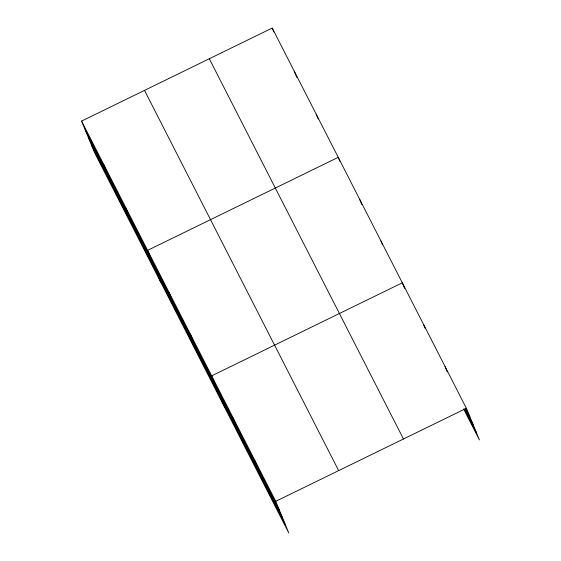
<?xml version="1.0" encoding="UTF-8"?>
<svg xmlns="http://www.w3.org/2000/svg" width="561" height="561" viewBox="0 0 561 561"><rect width="100%" height="100%" fill="white"/><g stroke="black" fill="none" stroke-linecap="round" stroke-linejoin="round"><path stroke-width="0.84" d="M81.59 121.092L275.746 501.324L288.782 532.95L94.62 152.711L81.59 121.092L272.218 28.05L466.38 408.289L479.41 439.908L463.589 408.927M275.746 501.324L466.38 408.289M465.588 408.401L469.936 416.921M465.153 409.018L473.063 424.509M464.424 409.088L476.289 432.328M209.309 58.751L403.471 438.99M144.5 90.384L338.655 470.623M85.146 129.724L279.308 509.963M88.273 137.312L282.428 517.551M91.499 145.131L285.654 525.362M445.02 366.459L447.285 371.957M423.66 324.637L425.28 328.557M404.572 288.305L402.307 282.807L211.672 375.849L224.709 407.475M380.947 240.985L382.567 244.905M359.594 199.155L361.859 204.653M339.854 161.259L338.234 157.332L147.599 250.367L160.635 281.994M316.229 114.234L318.171 118.946M294.223 71.142L296.811 77.425M272.218 28.05L273.838 31.977M254.385 459.501L257.948 468.133M233.032 417.672L236.588 426.311M190.312 334.019L193.875 342.659M168.959 292.197L172.522 300.829M125.594 207.275L129.156 215.915M103.589 164.184L107.151 172.816"/></g></svg>
